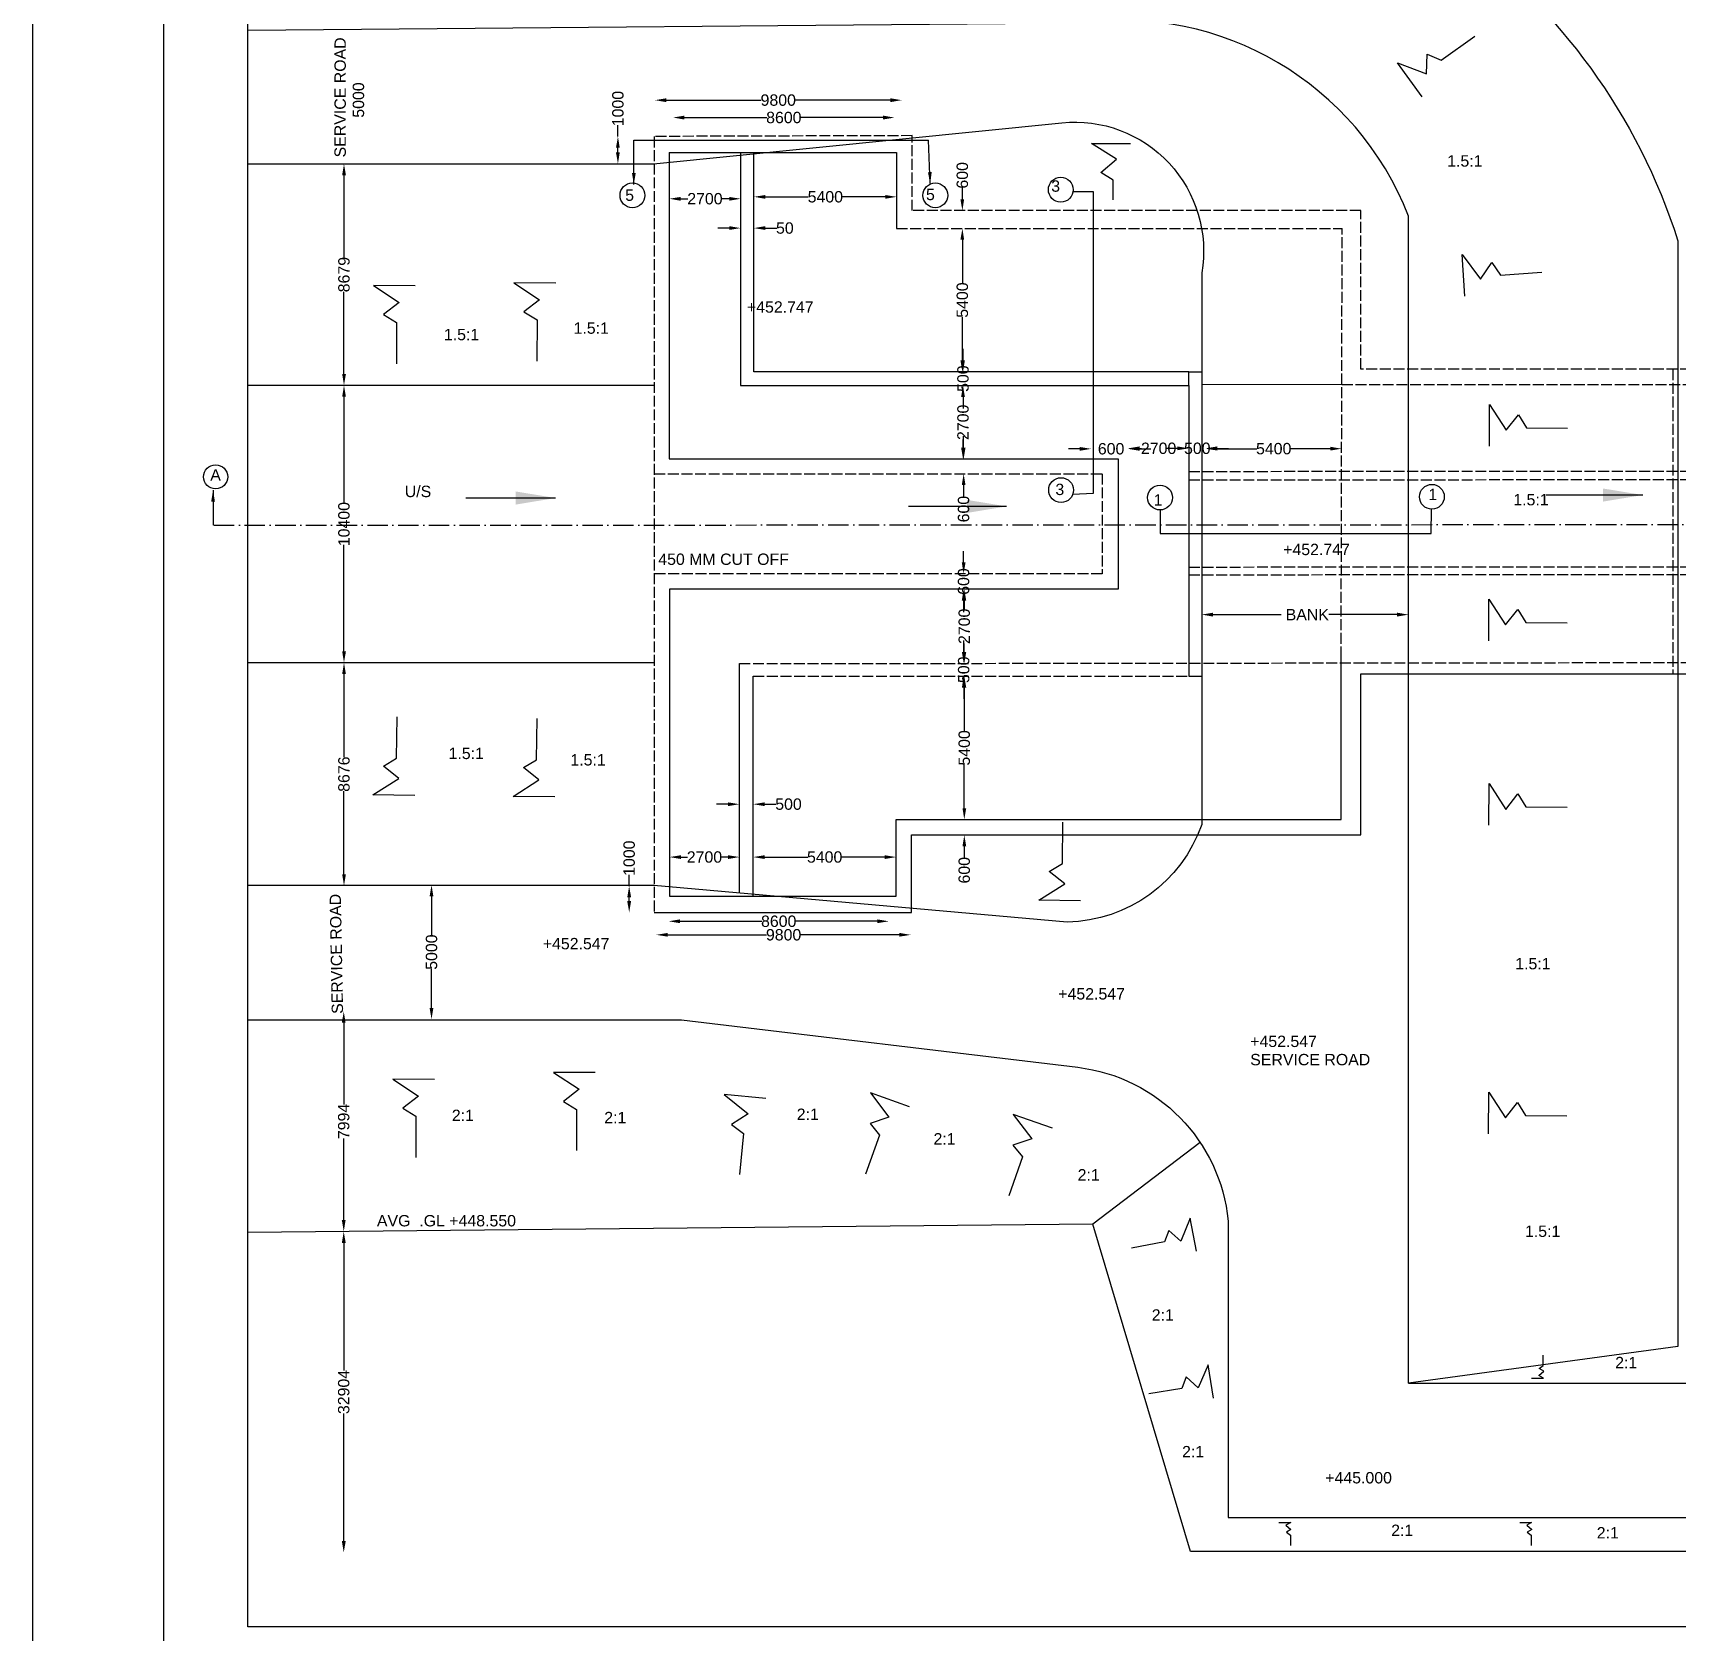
# Model space of a CAD drawing. Header units: millimetres. Extents: x 5124 to 2118060, y 2311 to 45645147.
# Drawn here: x 2058380 to 2072840, y 45621739 to 45635803 of the extents above; entities that cross this region are included whole.
import ezdxf

# ---------------------------------------------------------------- set-up
doc = ezdxf.new("R2010")
doc.units = ezdxf.units.MM
doc.header["$MEASUREMENT"] = 0
doc.linetypes.add('ACAD_ISO02W100', pattern=[15, 12, -3])
doc.linetypes.add('ACAD_ISO10W100', pattern=[18, 12, -3, 0, -3])
for name, color, linetype in [('DIMENSIONS', 7, 'Continuous'), ('DRAWING', 2, 'Continuous'), ('TEXT', 7, 'Continuous')]:
    doc.layers.add(name, color=color, linetype=linetype)
doc.styles.get("Standard").update_dxf_attribs({"font": 'arial.ttf', "height": 100})
doc.dimstyles.get("Standard").update_dxf_attribs({"dimtxt": 100, "dimasz": 100, "dimexe": 0.18, "dimexo": 0.0625, "dimgap": 0.09, "dimtad": 0, "dimdec": 0, "dimzin": 0, "dimdsep": 46, "dimtxsty": 'Standard', "dimcen": 0.09, "dimse1": 1, "dimse2": 1, "dimadec": 0, "dimazin": 0, "dimtfac": 1, "dimtdec": 0, "dimtofl": 0, "dimtmove": 0, "dimatfit": 3, "dimfxl": 1, "dimtolj": 1, "dimtzin": 0, "dimarcsym": 0})

# ---------------------------------------------------------------- blocks, each defined once
blk = doc.blocks.new('*D109')
at = {"layer": 'Defpoints', "color": 0, "transparency": 16777216}
for p in [(2061163, 45634651), (2061116, 45632703), (2061163, 45632703)]:
    blk.add_point(p, dxfattribs=at)
at = {"layer": 'DIMENSIONS', "color": 0, "lineweight": -2, "transparency": 16777216}
for p, q in [((2061116, 45634551), (2061116, 45633826)), ((2061116, 45632803), (2061116, 45633527))]:
    blk.add_line(p, q, dxfattribs=at)
at = {"layer": 'DIMENSIONS', "color": 0, "transparency": 16777216}
for points in [[(2061100, 45634551), (2061133, 45634551), (2061116, 45634651)], [(2061100, 45632803), (2061133, 45632803), (2061116, 45632703)]]:
    blk.add_solid(points, dxfattribs=at)
at = {"layer": 'DIMENSIONS', "color": 0, "transparency": 16777216, "insert": (2061116, 45633677), "char_height": 100, "attachment_point": 5, "rotation": 90}
blk.add_mtext('\\A1;8679', dxfattribs=at)
blk = doc.blocks.new('*D110')
at = {"layer": 'Defpoints', "color": 0, "transparency": 16777216}
for p in [(2063851, 45635205), (2066020, 45635211), (2066020, 45635205)]:
    blk.add_point(p, dxfattribs=at)
at = {"layer": 'DIMENSIONS', "color": 0, "lineweight": -2, "transparency": 16777216}
for p, q in [((2063951, 45635211), (2064786, 45635211)), ((2065920, 45635211), (2065084, 45635211))]:
    blk.add_line(p, q, dxfattribs=at)
at = {"layer": 'DIMENSIONS', "color": 0, "transparency": 16777216}
for points in [[(2063951, 45635228), (2063951, 45635194), (2063851, 45635211)], [(2065920, 45635228), (2065920, 45635194), (2066020, 45635211)]]:
    blk.add_solid(points, dxfattribs=at)
at = {"layer": 'DIMENSIONS', "color": 0, "transparency": 16777216, "insert": (2064935, 45635211), "char_height": 100, "attachment_point": 5}
blk.add_mtext('\\A1;9800', dxfattribs=at)
blk = doc.blocks.new('*D111')
at = {"layer": 'Defpoints', "color": 0, "transparency": 16777216}
for p in [(2064010, 45635058), (2064010, 45635001), (2065957, 45635001)]:
    blk.add_point(p, dxfattribs=at)
at = {"layer": 'DIMENSIONS', "color": 0, "lineweight": -2, "transparency": 16777216}
for p, q in [((2064110, 45635058), (2064834, 45635058)), ((2065857, 45635058), (2065133, 45635058))]:
    blk.add_line(p, q, dxfattribs=at)
at = {"layer": 'DIMENSIONS', "color": 0, "transparency": 16777216}
for points in [[(2064110, 45635075), (2064110, 45635041), (2064010, 45635058)], [(2065857, 45635075), (2065857, 45635041), (2065957, 45635058)]]:
    blk.add_solid(points, dxfattribs=at)
at = {"layer": 'DIMENSIONS', "color": 0, "transparency": 16777216, "insert": (2064984, 45635058), "char_height": 100, "attachment_point": 5}
blk.add_mtext('\\A1;8600', dxfattribs=at)
blk = doc.blocks.new('*D112')
at = {"layer": 'Defpoints', "color": 0, "transparency": 16777216}
for p in [(2063976, 45634383), (2064604, 45634383), (2064604, 45634344)]:
    blk.add_point(p, dxfattribs=at)
at = {"layer": 'DIMENSIONS', "color": 0, "lineweight": -2, "transparency": 16777216}
for p, q in [((2064076, 45634344), (2064140, 45634344)), ((2064504, 45634344), (2064440, 45634344))]:
    blk.add_line(p, q, dxfattribs=at)
at = {"layer": 'DIMENSIONS', "color": 0, "transparency": 16777216}
for points in [[(2064076, 45634360), (2064076, 45634327), (2063976, 45634344)], [(2064504, 45634360), (2064504, 45634327), (2064604, 45634344)]]:
    blk.add_solid(points, dxfattribs=at)
at = {"layer": 'DIMENSIONS', "color": 0, "transparency": 16777216, "insert": (2064290, 45634344), "char_height": 100, "attachment_point": 5}
blk.add_mtext('\\A1;2700', dxfattribs=at)
blk = doc.blocks.new('*D113')
at = {"layer": 'Defpoints', "color": 0, "transparency": 16777216}
for p in [(2064721, 45634344), (2065976, 45634361), (2065976, 45634344)]:
    blk.add_point(p, dxfattribs=at)
at = {"layer": 'DIMENSIONS', "color": 0, "lineweight": -2, "transparency": 16777216}
for p, q in [((2064821, 45634361), (2065199, 45634361)), ((2065876, 45634361), (2065498, 45634361))]:
    blk.add_line(p, q, dxfattribs=at)
at = {"layer": 'DIMENSIONS', "color": 0, "transparency": 16777216}
for points in [[(2064821, 45634377), (2064821, 45634344), (2064721, 45634361)], [(2065876, 45634377), (2065876, 45634344), (2065976, 45634361)]]:
    blk.add_solid(points, dxfattribs=at)
at = {"layer": 'DIMENSIONS', "color": 0, "transparency": 16777216, "insert": (2065349, 45634361), "char_height": 100, "attachment_point": 5}
blk.add_mtext('\\A1;5400', dxfattribs=at)
blk = doc.blocks.new('*D114')
at = {"layer": 'Defpoints', "color": 0, "transparency": 16777216}
for p in [(2064604, 45634086), (2064721, 45634086), (2064721, 45634086)]:
    blk.add_point(p, dxfattribs=at)
at = {"layer": 'DIMENSIONS', "color": 0, "lineweight": -2, "transparency": 16777216}
for p, q in [((2064504, 45634086), (2064404, 45634086)), ((2064821, 45634086), (2064921, 45634086))]:
    blk.add_line(p, q, dxfattribs=at)
at = {"layer": 'DIMENSIONS', "color": 0, "transparency": 16777216}
for points in [[(2064504, 45634103), (2064504, 45634070), (2064604, 45634086)], [(2064821, 45634103), (2064821, 45634070), (2064721, 45634086)]]:
    blk.add_solid(points, dxfattribs=at)
at = {"layer": 'DIMENSIONS', "color": 0, "transparency": 16777216, "insert": (2064993, 45634086), "char_height": 100, "attachment_point": 5}
blk.add_mtext('\\A1;50', dxfattribs=at)
blk = doc.blocks.new('*D115')
at = {"layer": 'Defpoints', "color": 0, "transparency": 16777216}
for p in [(2066554, 45634240), (2066554, 45634240), (2066554, 45634083)]:
    blk.add_point(p, dxfattribs=at)
at = {"layer": 'DIMENSIONS', "color": 0, "lineweight": -2, "transparency": 16777216}
for p, q in [((2066554, 45634340), (2066554, 45634440)), ((2066554, 45633983), (2066554, 45633883))]:
    blk.add_line(p, q, dxfattribs=at)
at = {"layer": 'DIMENSIONS', "color": 0, "transparency": 16777216}
for points in [[(2066537, 45634340), (2066570, 45634340), (2066554, 45634240)], [(2066537, 45633983), (2066570, 45633983), (2066554, 45634083)]]:
    blk.add_solid(points, dxfattribs=at)
at = {"layer": 'DIMENSIONS', "color": 0, "transparency": 16777216, "insert": (2066554, 45634550), "char_height": 100, "attachment_point": 5, "rotation": 90}
blk.add_mtext('\\A1;600', dxfattribs=at)
blk = doc.blocks.new('*D116')
at = {"layer": 'Defpoints', "color": 0, "transparency": 16777216}
for p in [(2066554, 45634083), (2066554, 45632823), (2066554, 45632823)]:
    blk.add_point(p, dxfattribs=at)
at = {"layer": 'DIMENSIONS', "color": 0, "lineweight": -2, "transparency": 16777216}
for p, q in [((2066554, 45633983), (2066554, 45633602)), ((2066554, 45632923), (2066554, 45633304))]:
    blk.add_line(p, q, dxfattribs=at)
at = {"layer": 'DIMENSIONS', "color": 0, "transparency": 16777216}
for points in [[(2066537, 45633983), (2066570, 45633983), (2066554, 45634083)], [(2066537, 45632923), (2066570, 45632923), (2066554, 45632823)]]:
    blk.add_solid(points, dxfattribs=at)
at = {"layer": 'DIMENSIONS', "color": 0, "transparency": 16777216, "insert": (2066554, 45633453), "char_height": 100, "attachment_point": 5, "rotation": 90}
blk.add_mtext('\\A1;5400', dxfattribs=at)
blk = doc.blocks.new('*D117')
at = {"layer": 'Defpoints', "color": 0, "transparency": 16777216}
for p in [(2066554, 45632823), (2066560, 45632701), (2066560, 45632701)]:
    blk.add_point(p, dxfattribs=at)
at = {"layer": 'DIMENSIONS', "color": 0, "lineweight": -2, "transparency": 16777216}
for p, q in [((2066560, 45632923), (2066560, 45633023)), ((2066560, 45632601), (2066560, 45632501))]:
    blk.add_line(p, q, dxfattribs=at)
at = {"layer": 'DIMENSIONS', "color": 0, "transparency": 16777216}
for points in [[(2066543, 45632923), (2066576, 45632923), (2066560, 45632823)], [(2066543, 45632601), (2066576, 45632601), (2066560, 45632701)]]:
    blk.add_solid(points, dxfattribs=at)
at = {"layer": 'DIMENSIONS', "color": 0, "transparency": 16777216, "insert": (2066560, 45632762), "char_height": 100, "attachment_point": 5, "rotation": 90}
blk.add_mtext('\\A1;500', dxfattribs=at)
blk = doc.blocks.new('*D118')
at = {"layer": 'Defpoints', "color": 0, "transparency": 16777216}
for p in [(2066560, 45632701), (2066560, 45632056), (2066560, 45632056)]:
    blk.add_point(p, dxfattribs=at)
at = {"layer": 'DIMENSIONS', "color": 0, "lineweight": -2, "transparency": 16777216}
for p, q in [((2066560, 45632601), (2066560, 45632528)), ((2066560, 45632156), (2066560, 45632228))]:
    blk.add_line(p, q, dxfattribs=at)
at = {"layer": 'DIMENSIONS', "color": 0, "transparency": 16777216}
for points in [[(2066543, 45632601), (2066576, 45632601), (2066560, 45632701)], [(2066543, 45632156), (2066576, 45632156), (2066560, 45632056)]]:
    blk.add_solid(points, dxfattribs=at)
at = {"layer": 'DIMENSIONS', "color": 0, "transparency": 16777216, "insert": (2066560, 45632378), "char_height": 100, "attachment_point": 5, "rotation": 90}
blk.add_mtext('\\A1;2700', dxfattribs=at)
blk = doc.blocks.new('*D119')
at = {"layer": 'Defpoints', "color": 0, "transparency": 16777216}
for p in [(2066560, 45632056), (2066560, 45631926), (2066565, 45631926)]:
    blk.add_point(p, dxfattribs=at)
at = {"layer": 'DIMENSIONS', "color": 0, "lineweight": -2, "transparency": 16777216}
for p, q in [((2066565, 45632156), (2066565, 45632256)), ((2066565, 45631826), (2066565, 45631726))]:
    blk.add_line(p, q, dxfattribs=at)
at = {"layer": 'DIMENSIONS', "color": 0, "transparency": 16777216}
for points in [[(2066549, 45632156), (2066582, 45632156), (2066565, 45632056)], [(2066549, 45631826), (2066582, 45631826), (2066565, 45631926)]]:
    blk.add_solid(points, dxfattribs=at)
at = {"layer": 'DIMENSIONS', "color": 0, "transparency": 16777216, "insert": (2066565, 45631615), "char_height": 100, "attachment_point": 5, "rotation": 90}
blk.add_mtext('\\A1;600', dxfattribs=at)
blk = doc.blocks.new('*D120')
at = {"layer": 'Defpoints', "color": 0, "transparency": 16777216}
for p in [(2066565, 45631046), (2066565, 45630910), (2066565, 45630910)]:
    blk.add_point(p, dxfattribs=at)
at = {"layer": 'DIMENSIONS', "color": 0, "lineweight": -2, "transparency": 16777216}
for p, q in [((2066565, 45631146), (2066565, 45631246)), ((2066565, 45630810), (2066565, 45630710))]:
    blk.add_line(p, q, dxfattribs=at)
at = {"layer": 'DIMENSIONS', "color": 0, "transparency": 16777216}
for points in [[(2066549, 45631146), (2066582, 45631146), (2066565, 45631046)], [(2066549, 45630810), (2066582, 45630810), (2066565, 45630910)]]:
    blk.add_solid(points, dxfattribs=at)
at = {"layer": 'DIMENSIONS', "color": 0, "transparency": 16777216, "insert": (2066565, 45630978), "char_height": 100, "attachment_point": 5, "rotation": 90}
blk.add_mtext('\\A1;600', dxfattribs=at)
blk = doc.blocks.new('*D121')
at = {"layer": 'Defpoints', "color": 0, "transparency": 16777216}
for p in [(2066565, 45630910), (2066566, 45630258), (2066571, 45630258)]:
    blk.add_point(p, dxfattribs=at)
at = {"layer": 'DIMENSIONS', "color": 0, "lineweight": -2, "transparency": 16777216}
for p, q in [((2066571, 45630810), (2066571, 45630734)), ((2066571, 45630358), (2066571, 45630434))]:
    blk.add_line(p, q, dxfattribs=at)
at = {"layer": 'DIMENSIONS', "color": 0, "transparency": 16777216}
for points in [[(2066554, 45630810), (2066588, 45630810), (2066571, 45630910)], [(2066554, 45630358), (2066588, 45630358), (2066571, 45630258)]]:
    blk.add_solid(points, dxfattribs=at)
at = {"layer": 'DIMENSIONS', "color": 0, "transparency": 16777216, "insert": (2066571, 45630584), "char_height": 100, "attachment_point": 5, "rotation": 90}
blk.add_mtext('\\A1;2700', dxfattribs=at)
blk = doc.blocks.new('*D122')
at = {"layer": 'Defpoints', "color": 0, "transparency": 16777216}
for p in [(2066571, 45630258), (2066566, 45630146), (2066571, 45630146)]:
    blk.add_point(p, dxfattribs=at)
at = {"layer": 'DIMENSIONS', "color": 0, "lineweight": -2, "transparency": 16777216}
for p, q in [((2066566, 45630358), (2066566, 45630458)), ((2066566, 45630046), (2066566, 45629946))]:
    blk.add_line(p, q, dxfattribs=at)
at = {"layer": 'DIMENSIONS', "color": 0, "transparency": 16777216}
for points in [[(2066550, 45630358), (2066583, 45630358), (2066566, 45630258)], [(2066550, 45630046), (2066583, 45630046), (2066566, 45630146)]]:
    blk.add_solid(points, dxfattribs=at)
at = {"layer": 'DIMENSIONS', "color": 0, "transparency": 16777216, "insert": (2066566, 45630202), "char_height": 100, "attachment_point": 5, "rotation": 90}
blk.add_mtext('\\A1;500', dxfattribs=at)
blk = doc.blocks.new('*D123')
at = {"layer": 'Defpoints', "color": 0, "transparency": 16777216}
for p in [(2066571, 45630146), (2066571, 45628885), (2066571, 45628885)]:
    blk.add_point(p, dxfattribs=at)
at = {"layer": 'DIMENSIONS', "color": 0, "lineweight": -2, "transparency": 16777216}
for p, q in [((2066571, 45630046), (2066571, 45629665)), ((2066571, 45628985), (2066571, 45629366))]:
    blk.add_line(p, q, dxfattribs=at)
at = {"layer": 'DIMENSIONS', "color": 0, "transparency": 16777216}
for points in [[(2066555, 45630046), (2066588, 45630046), (2066571, 45630146)], [(2066555, 45628985), (2066588, 45628985), (2066571, 45628885)]]:
    blk.add_solid(points, dxfattribs=at)
at = {"layer": 'DIMENSIONS', "color": 0, "transparency": 16777216, "insert": (2066571, 45629515), "char_height": 100, "attachment_point": 5, "rotation": 90}
blk.add_mtext('\\A1;5400', dxfattribs=at)
blk = doc.blocks.new('*D124')
at = {"layer": 'Defpoints', "color": 0, "transparency": 16777216}
for p in [(2066571, 45628885), (2066571, 45628749), (2066571, 45628749)]:
    blk.add_point(p, dxfattribs=at)
at = {"layer": 'DIMENSIONS', "color": 0, "lineweight": -2, "transparency": 16777216}
for p, q in [((2066571, 45628985), (2066571, 45629085)), ((2066571, 45628649), (2066571, 45628549))]:
    blk.add_line(p, q, dxfattribs=at)
at = {"layer": 'DIMENSIONS', "color": 0, "transparency": 16777216}
for points in [[(2066555, 45628985), (2066588, 45628985), (2066571, 45628885)], [(2066555, 45628649), (2066588, 45628649), (2066571, 45628749)]]:
    blk.add_solid(points, dxfattribs=at)
at = {"layer": 'DIMENSIONS', "color": 0, "transparency": 16777216, "insert": (2066571, 45628439), "char_height": 100, "attachment_point": 5, "rotation": 90}
blk.add_mtext('\\A1;600', dxfattribs=at)
blk = doc.blocks.new('*D125')
at = {"layer": 'Defpoints', "color": 0, "transparency": 16777216}
for p in [(2064593, 45629020), (2064715, 45629020), (2064715, 45629020)]:
    blk.add_point(p, dxfattribs=at)
at = {"layer": 'DIMENSIONS', "color": 0, "lineweight": -2, "transparency": 16777216}
for p, q in [((2064493, 45629020), (2064393, 45629020)), ((2064815, 45629020), (2064915, 45629020))]:
    blk.add_line(p, q, dxfattribs=at)
at = {"layer": 'DIMENSIONS', "color": 0, "transparency": 16777216}
for points in [[(2064493, 45629036), (2064493, 45629003), (2064593, 45629020)], [(2064815, 45629036), (2064815, 45629003), (2064715, 45629020)]]:
    blk.add_solid(points, dxfattribs=at)
at = {"layer": 'DIMENSIONS', "color": 0, "transparency": 16777216, "insert": (2065025, 45629020), "char_height": 100, "attachment_point": 5}
blk.add_mtext('\\A1;500', dxfattribs=at)
blk = doc.blocks.new('*D126')
at = {"layer": 'Defpoints', "color": 0, "transparency": 16777216}
for p in [(2063979, 45628555), (2064593, 45628555), (2064593, 45628555)]:
    blk.add_point(p, dxfattribs=at)
at = {"layer": 'DIMENSIONS', "color": 0, "lineweight": -2, "transparency": 16777216}
for p, q in [((2064079, 45628555), (2064136, 45628555)), ((2064493, 45628555), (2064436, 45628555))]:
    blk.add_line(p, q, dxfattribs=at)
at = {"layer": 'DIMENSIONS', "color": 0, "transparency": 16777216}
for points in [[(2064079, 45628571), (2064079, 45628538), (2063979, 45628555)], [(2064493, 45628571), (2064493, 45628538), (2064593, 45628555)]]:
    blk.add_solid(points, dxfattribs=at)
at = {"layer": 'DIMENSIONS', "color": 0, "transparency": 16777216, "insert": (2064286, 45628555), "char_height": 100, "attachment_point": 5}
blk.add_mtext('\\A1;2700', dxfattribs=at)
blk = doc.blocks.new('*D127')
at = {"layer": 'Defpoints', "color": 0, "transparency": 16777216}
for p in [(2064715, 45628555), (2065971, 45628555), (2065971, 45628555)]:
    blk.add_point(p, dxfattribs=at)
at = {"layer": 'DIMENSIONS', "color": 0, "lineweight": -2, "transparency": 16777216}
for p, q in [((2064815, 45628555), (2065194, 45628555)), ((2065871, 45628555), (2065492, 45628555))]:
    blk.add_line(p, q, dxfattribs=at)
at = {"layer": 'DIMENSIONS', "color": 0, "transparency": 16777216}
for points in [[(2064815, 45628571), (2064815, 45628538), (2064715, 45628555)], [(2065871, 45628571), (2065871, 45628538), (2065971, 45628555)]]:
    blk.add_solid(points, dxfattribs=at)
at = {"layer": 'DIMENSIONS', "color": 0, "transparency": 16777216, "insert": (2065343, 45628555), "char_height": 100, "attachment_point": 5}
blk.add_mtext('\\A1;5400', dxfattribs=at)
blk = doc.blocks.new('*D128')
at = {"layer": 'Defpoints', "color": 0, "transparency": 16777216}
for p in [(2063971, 45628007), (2065907, 45628007), (2065907, 45627990)]:
    blk.add_point(p, dxfattribs=at)
at = {"layer": 'DIMENSIONS', "color": 0, "lineweight": -2, "transparency": 16777216}
for p, q in [((2064071, 45627990), (2064790, 45627990)), ((2065807, 45627990), (2065089, 45627990))]:
    blk.add_line(p, q, dxfattribs=at)
at = {"layer": 'DIMENSIONS', "color": 0, "transparency": 16777216}
for points in [[(2064071, 45628007), (2064071, 45627974), (2063971, 45627990)], [(2065807, 45628007), (2065807, 45627974), (2065907, 45627990)]]:
    blk.add_solid(points, dxfattribs=at)
at = {"layer": 'DIMENSIONS', "color": 0, "transparency": 16777216, "insert": (2064939, 45627990), "char_height": 100, "attachment_point": 5}
blk.add_mtext('\\A1;8600', dxfattribs=at)
blk = doc.blocks.new('*D129')
at = {"layer": 'Defpoints', "color": 0, "transparency": 16777216}
for p in [(2063863, 45627871), (2063863, 45627849), (2066100, 45627849)]:
    blk.add_point(p, dxfattribs=at)
at = {"layer": 'DIMENSIONS', "color": 0, "lineweight": -2, "transparency": 16777216}
for p, q in [((2063963, 45627871), (2064833, 45627871)), ((2066000, 45627871), (2065131, 45627871))]:
    blk.add_line(p, q, dxfattribs=at)
at = {"layer": 'DIMENSIONS', "color": 0, "transparency": 16777216}
for points in [[(2063963, 45627888), (2063963, 45627855), (2063863, 45627871)], [(2066000, 45627888), (2066000, 45627855), (2066100, 45627871)]]:
    blk.add_solid(points, dxfattribs=at)
at = {"layer": 'DIMENSIONS', "color": 0, "transparency": 16777216, "insert": (2064982, 45627871), "char_height": 100, "attachment_point": 5}
blk.add_mtext('\\A1;9800', dxfattribs=at)
blk = doc.blocks.new('*D130')
at = {"layer": 'Defpoints', "color": 0, "transparency": 16777216}
for p in [(2063624, 45628300), (2063884, 45628300), (2063863, 45628068)]:
    blk.add_point(p, dxfattribs=at)
at = {"layer": 'DIMENSIONS', "color": 0, "lineweight": -2, "transparency": 16777216}
for p, q in [((2063624, 45628300), (2063624, 45628400)), ((2063624, 45628168), (2063624, 45628200))]:
    blk.add_line(p, q, dxfattribs=at)
at = {"layer": 'DIMENSIONS', "color": 0, "transparency": 16777216}
for points in [[(2063607, 45628200), (2063641, 45628200), (2063624, 45628300)], [(2063607, 45628168), (2063641, 45628168), (2063624, 45628068)]]:
    blk.add_solid(points, dxfattribs=at)
at = {"layer": 'DIMENSIONS', "color": 0, "transparency": 16777216, "insert": (2063624, 45628545), "char_height": 100, "attachment_point": 5, "rotation": 90}
blk.add_mtext('\\A1;1000', dxfattribs=at)
blk = doc.blocks.new('*D131')
at = {"layer": 'Defpoints', "color": 0, "transparency": 16777216}
for p in [(2067687, 45632183), (2068012, 45632183), (2068012, 45632145)]:
    blk.add_point(p, dxfattribs=at)
at = {"layer": 'DIMENSIONS', "color": 0, "lineweight": -2, "transparency": 16777216}
for p, q in [((2067587, 45632145), (2067487, 45632145)), ((2068112, 45632145), (2068212, 45632145))]:
    blk.add_line(p, q, dxfattribs=at)
at = {"layer": 'DIMENSIONS', "color": 0, "transparency": 16777216}
for points in [[(2067587, 45632161), (2067587, 45632128), (2067687, 45632145)], [(2068112, 45632161), (2068112, 45632128), (2068012, 45632145)]]:
    blk.add_solid(points, dxfattribs=at)
at = {"layer": 'DIMENSIONS', "color": 0, "transparency": 16777216, "insert": (2067862, 45632145), "char_height": 100, "attachment_point": 5}
blk.add_mtext('\\A1;600', dxfattribs=at)
blk = doc.blocks.new('*D132')
at = {"layer": 'Defpoints', "color": 0, "transparency": 16777216}
for p in [(2068012, 45632145), (2068545, 45632149), (2068545, 45632145)]:
    blk.add_point(p, dxfattribs=at)
at = {"layer": 'DIMENSIONS', "color": 0, "lineweight": -2, "transparency": 16777216}
for p, q in [((2068112, 45632149), (2068130, 45632149)), ((2068445, 45632149), (2068430, 45632149))]:
    blk.add_line(p, q, dxfattribs=at)
at = {"layer": 'DIMENSIONS', "color": 0, "transparency": 16777216}
for points in [[(2068112, 45632166), (2068112, 45632133), (2068012, 45632149)], [(2068445, 45632166), (2068445, 45632133), (2068545, 45632149)]]:
    blk.add_solid(points, dxfattribs=at)
at = {"layer": 'DIMENSIONS', "color": 0, "transparency": 16777216, "insert": (2068280, 45632149), "char_height": 100, "attachment_point": 5}
blk.add_mtext('\\A1;2700', dxfattribs=at)
blk = doc.blocks.new('*D133')
at = {"layer": 'Defpoints', "color": 0, "transparency": 16777216}
for p in [(2068545, 45632145), (2068695, 45632149), (2068695, 45632149)]:
    blk.add_point(p, dxfattribs=at)
at = {"layer": 'DIMENSIONS', "color": 0, "lineweight": -2, "transparency": 16777216}
for p, q in [((2068445, 45632149), (2068345, 45632149)), ((2068795, 45632149), (2068895, 45632149))]:
    blk.add_line(p, q, dxfattribs=at)
at = {"layer": 'DIMENSIONS', "color": 0, "transparency": 16777216}
for points in [[(2068445, 45632166), (2068445, 45632133), (2068545, 45632149)], [(2068795, 45632166), (2068795, 45632133), (2068695, 45632149)]]:
    blk.add_solid(points, dxfattribs=at)
at = {"layer": 'DIMENSIONS', "color": 0, "transparency": 16777216, "insert": (2068620, 45632149), "char_height": 100, "attachment_point": 5}
blk.add_mtext('\\A1;500', dxfattribs=at)
blk = doc.blocks.new('*D134')
at = {"layer": 'Defpoints', "color": 0, "transparency": 16777216}
for p in [(2068695, 45632149), (2069889, 45632146), (2069889, 45632146)]:
    blk.add_point(p, dxfattribs=at)
at = {"layer": 'DIMENSIONS', "color": 0, "lineweight": -2, "transparency": 16777216}
for p, q in [((2068795, 45632146), (2069143, 45632146)), ((2069789, 45632146), (2069442, 45632146))]:
    blk.add_line(p, q, dxfattribs=at)
at = {"layer": 'DIMENSIONS', "color": 0, "transparency": 16777216}
for points in [[(2068795, 45632163), (2068795, 45632130), (2068695, 45632146)], [(2069789, 45632163), (2069789, 45632130), (2069889, 45632146)]]:
    blk.add_solid(points, dxfattribs=at)
at = {"layer": 'DIMENSIONS', "color": 0, "transparency": 16777216, "insert": (2069292, 45632146), "char_height": 100, "attachment_point": 5}
blk.add_mtext('\\A1;5400', dxfattribs=at)
blk = doc.blocks.new('*D135')
at = {"layer": 'Defpoints', "color": 0, "transparency": 16777216}
for p in [(2068659, 45630687), (2070477, 45630687), (2070477, 45630687)]:
    blk.add_point(p, dxfattribs=at)
at = {"layer": 'DIMENSIONS', "color": 0, "lineweight": -2, "transparency": 16777216}
for p, q in [((2068759, 45630687), (2069358, 45630687)), ((2070377, 45630687), (2069778, 45630687))]:
    blk.add_line(p, q, dxfattribs=at)
at = {"layer": 'DIMENSIONS', "color": 0, "transparency": 16777216}
for points in [[(2068759, 45630704), (2068759, 45630670), (2068659, 45630687)], [(2070377, 45630704), (2070377, 45630670), (2070477, 45630687)]]:
    blk.add_solid(points, dxfattribs=at)
at = {"layer": 'DIMENSIONS', "color": 0, "transparency": 16777216, "insert": (2069568, 45630687), "char_height": 100, "attachment_point": 5}
blk.add_mtext('\\A1; BANK', dxfattribs=at)
blk = doc.blocks.new('*D136')
at = {"layer": 'Defpoints', "color": 0, "transparency": 16777216}
for p in [(2061116, 45632703), (2061116, 45630264), (2061116, 45630264)]:
    blk.add_point(p, dxfattribs=at)
at = {"layer": 'DIMENSIONS', "color": 0, "lineweight": -2, "transparency": 16777216}
for p, q in [((2061116, 45632603), (2061116, 45631666)), ((2061116, 45630364), (2061116, 45631300))]:
    blk.add_line(p, q, dxfattribs=at)
at = {"layer": 'DIMENSIONS', "color": 0, "transparency": 16777216}
for points in [[(2061100, 45632603), (2061133, 45632603), (2061116, 45632703)], [(2061100, 45630364), (2061133, 45630364), (2061116, 45630264)]]:
    blk.add_solid(points, dxfattribs=at)
at = {"layer": 'DIMENSIONS', "color": 0, "transparency": 16777216, "insert": (2061116, 45631483), "char_height": 100, "attachment_point": 5, "rotation": 90}
blk.add_mtext('\\A1;10400', dxfattribs=at)
blk = doc.blocks.new('*D137')
at = {"layer": 'Defpoints', "color": 0, "transparency": 16777216}
for p in [(2061116, 45630264), (2061116, 45628304), (2061116, 45628304)]:
    blk.add_point(p, dxfattribs=at)
at = {"layer": 'DIMENSIONS', "color": 0, "lineweight": -2, "transparency": 16777216}
for p, q in [((2061116, 45630164), (2061116, 45629433)), ((2061116, 45628404), (2061116, 45629135))]:
    blk.add_line(p, q, dxfattribs=at)
at = {"layer": 'DIMENSIONS', "color": 0, "transparency": 16777216}
for points in [[(2061100, 45630164), (2061133, 45630164), (2061116, 45630264)], [(2061100, 45628404), (2061133, 45628404), (2061116, 45628304)]]:
    blk.add_solid(points, dxfattribs=at)
at = {"layer": 'DIMENSIONS', "color": 0, "transparency": 16777216, "insert": (2061116, 45629284), "char_height": 100, "attachment_point": 5, "rotation": 90}
blk.add_mtext('\\A1;8676', dxfattribs=at)
blk = doc.blocks.new('*D138')
at = {"layer": 'Defpoints', "color": 0, "transparency": 16777216}
for p in [(2061886, 45628310), (2062077, 45628310), (2062077, 45627128)]:
    blk.add_point(p, dxfattribs=at)
at = {"layer": 'DIMENSIONS', "color": 0, "lineweight": -2, "transparency": 16777216}
for p, q in [((2061886, 45628210), (2061886, 45627868)), ((2061886, 45627228), (2061886, 45627570))]:
    blk.add_line(p, q, dxfattribs=at)
at = {"layer": 'DIMENSIONS', "color": 0, "transparency": 16777216}
for points in [[(2061869, 45628210), (2061902, 45628210), (2061886, 45628310)], [(2061869, 45627228), (2061902, 45627228), (2061886, 45627128)]]:
    blk.add_solid(points, dxfattribs=at)
at = {"layer": 'DIMENSIONS', "color": 0, "transparency": 16777216, "insert": (2061886, 45627719), "char_height": 100, "attachment_point": 5, "rotation": 90}
blk.add_mtext('\\A1;5000', dxfattribs=at)
blk = doc.blocks.new('*D139')
at = {"layer": 'Defpoints', "color": 0, "transparency": 16777216}
for p in [(2061129, 45627198), (2061114, 45625262), (2061149, 45625262)]:
    blk.add_point(p, dxfattribs=at)
at = {"layer": 'DIMENSIONS', "color": 0, "lineweight": -2, "transparency": 16777216}
for p, q in [((2061114, 45627098), (2061114, 45626379)), ((2061114, 45625362), (2061114, 45626081))]:
    blk.add_line(p, q, dxfattribs=at)
at = {"layer": 'DIMENSIONS', "color": 0, "transparency": 16777216}
for points in [[(2061097, 45627098), (2061130, 45627098), (2061114, 45627198)], [(2061097, 45625362), (2061130, 45625362), (2061114, 45625262)]]:
    blk.add_solid(points, dxfattribs=at)
at = {"layer": 'DIMENSIONS', "color": 0, "transparency": 16777216, "insert": (2061114, 45626230), "char_height": 100, "attachment_point": 5, "rotation": 90}
blk.add_mtext('\\A1;7994', dxfattribs=at)
blk = doc.blocks.new('*D140')
at = {"layer": 'Defpoints', "color": 0, "transparency": 16777216}
for p in [(2061149, 45625262), (2061114, 45622440), (2061149, 45622440)]:
    blk.add_point(p, dxfattribs=at)
at = {"layer": 'DIMENSIONS', "color": 0, "lineweight": -2, "transparency": 16777216}
for p, q in [((2061114, 45625162), (2061114, 45624039)), ((2061114, 45622540), (2061114, 45623663))]:
    blk.add_line(p, q, dxfattribs=at)
at = {"layer": 'DIMENSIONS', "color": 0, "transparency": 16777216}
for points in [[(2061097, 45625162), (2061131, 45625162), (2061114, 45625262)], [(2061097, 45622540), (2061131, 45622540), (2061114, 45622440)]]:
    blk.add_solid(points, dxfattribs=at)
at = {"layer": 'DIMENSIONS', "color": 0, "transparency": 16777216, "insert": (2061114, 45623851), "char_height": 100, "attachment_point": 5, "rotation": 90}
blk.add_mtext('\\A1;32904', dxfattribs=at)
blk = doc.blocks.new('*D218')
at = {"layer": 'Defpoints', "color": 0, "transparency": 16777216}
for p in [(2063525, 45634892), (2063843, 45634892), (2063839, 45634651)]:
    blk.add_point(p, dxfattribs=at)
at = {"layer": 'DIMENSIONS', "color": 0, "lineweight": -2, "transparency": 16777216}
for p, q in [((2063525, 45634892), (2063525, 45634992)), ((2063525, 45634751), (2063525, 45634792))]:
    blk.add_line(p, q, dxfattribs=at)
at = {"layer": 'DIMENSIONS', "color": 0, "transparency": 16777216}
for points in [[(2063508, 45634792), (2063541, 45634792), (2063525, 45634892)], [(2063508, 45634751), (2063541, 45634751), (2063525, 45634651)]]:
    blk.add_solid(points, dxfattribs=at)
at = {"layer": 'DIMENSIONS', "color": 0, "transparency": 16777216, "insert": (2063525, 45635137), "char_height": 100, "attachment_point": 5, "rotation": 90}
blk.add_mtext('\\A1;1000', dxfattribs=at)

msp = doc.modelspace()

# ---------------------------------------------------------------- linework, layer by layer
msp.add_circle((2059987.3, 45631898.6), 106)
at = {"layer": 'DIMENSIONS'}
msp.add_lwpolyline([(2118059.9, 45603522.8), (2058380.1, 45603522.8), (2058380.1, 45645146.9), (2118059.9, 45645146.9)], close=True, dxfattribs=at)
at = {"layer": 'DIMENSIONS', "color": 0}
for points in [[(2067527.3, 45634407.8), (2067704.7, 45634407.8), (2067704.7, 45631751.2), (2067524.8, 45631744.4)], [(2068292.6, 45631607.4), (2068292.6, 45631399.5), (2070675.6, 45631399.5), (2070680.3, 45631613.9)]]:
    msp.add_lwpolyline(points, dxfattribs=at)
for centre in [(2063652.4, 45634373.9), (2066316.3, 45634373.9), (2067419.4, 45634423.6), (2067422.3, 45631781.9), (2068292.6, 45631716.5), (2070682.7, 45631723)]:
    msp.add_circle(centre, 109.1, dxfattribs=at)
at = {"layer": 'DRAWING', "color": 0}
msp.add_lwpolyline([(2059530.4, 45643990.6), (2116910.2, 45643990.6), (2116910.2, 45604666.8), (2059530.4, 45604666.8)], close=True, dxfattribs=at)
for points in [[(2109379.1, 45631295.5), (2109379.1, 45621786.9), (2060269.2, 45621786.9), (2060269.2, 45638175.8), (2109379.1, 45638175.8), (2109379.1, 45631752.1)], [(2070596.4, 45635241.3), (2070382.1, 45635539.8), (2070634.5, 45635441.9), (2070640.7, 45635615.8), (2070764.7, 45635563.3), (2071059.6, 45635775)], [(2067881.1, 45634334.5), (2067881.1, 45634508.3), (2067772.6, 45634576.4), (2067909.7, 45634691.9), (2067688.2, 45634831.4), (2068031.6, 45634831.4)], [(2063976.4, 45634752), (2063976.4, 45632055.8), (2067923.8, 45632055.8), (2067923.8, 45630909.5), (2063979, 45630909.5), (2063979, 45628210.9), (2065971.1, 45628210.9), (2065971.1, 45628885.2), (2069885, 45628885.2), (2069885, 45630310.1)], [(2063976.4, 45634752), (2065976.1, 45634752), (2065976.1, 45634083.1)], [(2064604.4, 45634752), (2064604.4, 45632701), (2068545.4, 45632701), (2068545.4, 45632823.1), (2068658.8, 45632823.1)], [(2068545.4, 45632823.1), (2064721.1, 45632823.1), (2064721.1, 45634752)], [(2070974.1, 45633486.9), (2070948.8, 45633853.5), (2071112, 45633637.5), (2071208.8, 45633782.2), (2071286.6, 45633672.4), (2071648.7, 45633697.4)], [(2061743.4, 45633579.8), (2061375.9, 45633580.9), (2061602.2, 45633432.3), (2061464.2, 45633326.2), (2061578.9, 45633255.8), (2061577.9, 45632892.8)], [(2062977.8, 45633602.5), (2062610.3, 45633603.5), (2062836.6, 45633455), (2062698.7, 45633348.9), (2062813.4, 45633278.5), (2062812.3, 45632915.5)], [(2063843.5, 45632702.5), (2060269.2, 45632702.5)], [(2068545.4, 45632701), (2068545.4, 45630145.7), (2068658.8, 45630145.7)], [(2068658.8, 45632713.1), (2069890.9, 45632710.1)], [(2071188.5, 45632168.3), (2071190.7, 45632535.8), (2071337.2, 45632308.2), (2071444.6, 45632445.2), (2071513.9, 45632329.9), (2071876.9, 45632327.6)], [(2071183, 45630456.2), (2071185.3, 45630823.7), (2071331.8, 45630596.1), (2071439.1, 45630733.1), (2071508.5, 45630617.8), (2071871.5, 45630615.6)], [(2063843.5, 45630263.7), (2060269.2, 45630263.7)], [(2064593.3, 45628237.5), (2064593.3, 45630256.1)], [(2063843.5, 45628067.8), (2066106.9, 45628067.8), (2066106.9, 45628749.3), (2070058.4, 45628749.3), (2070058.4, 45630165.1), (2101408.1, 45630165.1), (2101408.1, 45628765.2), (2104318.7, 45628765.2), (2104318.7, 45628111.6), (2106593.1, 45628111.6)], [(2064714.8, 45628210.9), (2064714.8, 45630145.7)], [(2061738, 45629097.7), (2061370.6, 45629102.2), (2061599.1, 45629247.3), (2061462.7, 45629355.5), (2061578.5, 45629424.1), (2061582.9, 45629787.1)], [(2062969.8, 45629084.1), (2062602.3, 45629088.6), (2062830.8, 45629233.7), (2062694.5, 45629341.9), (2062810.2, 45629410.6), (2062814.7, 45629773.5)], [(2071184.2, 45628834.2), (2071186.5, 45629201.7), (2071333, 45628974.1), (2071440.3, 45629111.1), (2071509.7, 45628995.8), (2071872.7, 45628993.6)], [(2067594.1, 45628171.2), (2067226.6, 45628175.7), (2067455.1, 45628320.8), (2067318.8, 45628429), (2067434.5, 45628497.6), (2067439, 45628860.6)], [(2061913.2, 45626600.1), (2061545.7, 45626601.2), (2061772, 45626452.6), (2061634, 45626346.5), (2061748.7, 45626276.1), (2061747.7, 45625913.1)], [(2063325.3, 45626660.5), (2062957.8, 45626661.5), (2063184.1, 45626513), (2063046.1, 45626406.8), (2063160.8, 45626336.5), (2063159.8, 45625973.5)], [(2064824.3, 45626431), (2064458.5, 45626466.3), (2064669.9, 45626297.3), (2064522.7, 45626204.5), (2064630.3, 45626123.7), (2064595.4, 45625762.4)], [(2066090.4, 45626357.3), (2065745, 45626482.7), (2065907.6, 45626266.3), (2065741.8, 45626213.2), (2065825.9, 45626108.1), (2065702, 45625766.9)], [(2071180.3, 45626120.5), (2071182.6, 45626488), (2071329.1, 45626260.4), (2071436.4, 45626397.4), (2071505.8, 45626282.1), (2071868.8, 45626279.9)], [(2067346.3, 45626169.6), (2066999.6, 45626291.5), (2067164.4, 45626076.8), (2066999.2, 45626022), (2067084.3, 45625917.8), (2066963.9, 45625575.4)], [(2068644.7, 45626046.3), (2067701, 45625328.2)], [(2109379.1, 45625280.8), (2107397.2, 45625293.9), (2107206.2, 45625242.9), (2103670.4, 45625363.5), (2102792, 45622448.3), (2068561.6, 45622448.3), (2067701, 45625328.2), (2060269.2, 45625252.6)], [(2068612.9, 45625089.1), (2068557.9, 45625380.9), (2068474.4, 45625178.7), (2068369.2, 45625272.1), (2068330.7, 45625170.4), (2068042.5, 45625116)], [(2071560.5, 45623971.2), (2071664.8, 45623971.2), (2071622.4, 45623997.1), (2071666.7, 45624033.1), (2071627, 45624056.2), (2071662.1, 45624082.9), (2071662.1, 45624174.3)], [(2068763.6, 45623795.5), (2068714.5, 45624088.4), (2068626.9, 45623887.9), (2068523.6, 45623983.4), (2068483.1, 45623882.5), (2068193.8, 45623834)], [(2069337, 45622704.3), (2069441.4, 45622704.3), (2069398.9, 45622678.5), (2069443.3, 45622642.5), (2069403.5, 45622619.4), (2069438.6, 45622592.6), (2069438.6, 45622501.3)], [(2071455.2, 45622704.3), (2071559.5, 45622704.3), (2071517.1, 45622678.5), (2071561.4, 45622642.5), (2071521.7, 45622619.4), (2071556.8, 45622592.6), (2071556.8, 45622501.3)]]:
    msp.add_lwpolyline(points, dxfattribs=at)
for points in [[(2060269.2, 45637697.5), (2067752.1, 45637697.5, -0.3265043), (2072846.7, 45633973.7), (2072846.7, 45624252.2), (2070477.2, 45623928), (2070477.2, 45634191.9, 0.3473361), (2067594.8, 45635888.4), (2060269.2, 45635822.9)], [(2070477.2, 45623928), (2100893.1, 45623928), (2100893.1, 45634544.5, -0.3245079), (2104327.5, 45636169.6), (2106483.7, 45635837.8), (2109379.1, 45635837.8)], [(2060269.2, 45634651), (2063838.9, 45634651), (2067428.7, 45635012.5, -0.4963497), (2068658.8, 45633691.3), (2068658.8, 45628841.2, -0.3128319), (2067475.8, 45627982.2), (2063839.4, 45628304.2), (2060269.2, 45628304.2)], [(2060269.2, 45627123), (2064085.3, 45627123), (2067569.5, 45626706, -0.3521787), (2068892, 45625354.3), (2068892, 45622746.4), (2102476.7, 45622746.4), (2102476.7, 45625436.7, -0.3544721), (2103361.3, 45626527.7), (2107296.2, 45627157.4), (2109379.1, 45627157.4)]]:
    msp.add_lwpolyline(points, format="xyb", dxfattribs=at)
at = {"layer": 'DRAWING', "color": 0, "linetype": 'ACAD_ISO02W100', "ltscale": 8}
for points in [[(2106593.1, 45628111.6), (2106593.1, 45634918), (2104305.8, 45634918), (2104305.8, 45634246.2), (2101401.5, 45634246.2), (2101401.5, 45632845.2), (2070057.7, 45632845.2), (2070057.7, 45634239.7), (2066112.6, 45634239.7), (2066112.6, 45634899), (2063843.5, 45634892.1)], [(2063843.5, 45634892.1), (2063843.5, 45628067.8)], [(2065976.1, 45634083.1), (2069894.2, 45634083.1)], [(2069885, 45630310.1), (2069894.2, 45634083.1)], [(2072800.7, 45632845.2), (2072800.7, 45630165.1)], [(2069890.9, 45632710.1), (2102787.3, 45632710.1)], [(2068545.4, 45631946.5), (2102910, 45631970.8)], [(2063843.5, 45631926), (2067782.8, 45631926), (2067782.8, 45631045.8), (2063843.5, 45631045.8)], [(2068545.4, 45631872), (2102910, 45631896.2)], [(2068545.4, 45631105.4), (2102910, 45631129.7)], [(2068545.4, 45631037.6), (2102910, 45631061.8)], [(2064593.3, 45630256.1), (2102787.3, 45630300.7)], [(2064714.8, 45630145.7), (2068658.8, 45630145.7)]]:
    msp.add_lwpolyline(points, dxfattribs=at)
at = {"layer": 'DRAWING', "color": 0, "linetype": 'ACAD_ISO10W100', "ltscale": 15}
msp.add_lwpolyline([(2059971.2, 45631472.9), (2109569.1, 45631496.9)], dxfattribs=at)

# ---------------------------------------------------------------- texts
at = {"layer": 'TEXT', "color": 0}
for s, rotation, p in [('SERVICE ROAD ', 90, (2061132.2, 45634707.6)), ('         5000', 90, (2061292.8, 45634707.6)), ('SERVICE ROAD ', 91.06174, (2061108.3, 45627176.8))]:
    msp.add_text(s, height=100, rotation=rotation, dxfattribs=at).set_placement(p)
for s, p in [('1.5:1', (2070817.6, 45634626.8)), ('5', (2063588.9, 45634325.7)), ('5', (2066234.3, 45634331.9)), ('3', (2067335.5, 45634405.6)), ('+452.747', (2064659.4, 45633342.4)), ('1.5:1', (2063134.9, 45633156.8)), ('1.5:1', (2061994.8, 45633100)), ('A', (2059940.2, 45631865.3)), ('U/S', (2061650.6, 45631720.4)), ('3', (2067372.4, 45631738.2)), ('1', (2070652.2, 45631694.3)), ('1', (2068236.6, 45631645.4)), ('1.5:1', (2071399.1, 45631648.1)), ('450 MM CUT OFF ', (2063880.1, 45631124.2)), ('+452.747', (2069375.2, 45631210.2)), ('1.5:1', (2062035.8, 45629416.8)), ('1.5:1', (2063106.9, 45629360.2)), ('+452.547', (2062864.1, 45627743.8)), ('1.5:1', (2071416, 45627567.9)), ('+452.547', (2067397.4, 45627302.2)), ('+452.547', (2069085.5, 45626884.6)), ('SERVICE ROAD ', (2069085.5, 45626723.9)), ('2:1', (2062064.4, 45626233.4)), ('2:1', (2063404.7, 45626214.4)), ('2:1', (2065097.4, 45626243.2)), ('2:1', (2066300.3, 45626027.3)), ('2:1', (2067568.1, 45625710.7)), ('AVG  .GL +448.550', (2061405.5, 45625307.1)), ('1.5:1', (2071501.7, 45625214.4)), ('2:1', (2068219.5, 45624478.1)), ('2:1', (2072294.9, 45624059.8)), ('2:1', (2068486, 45623276.3)), ('+445.000', (2069745.3, 45623047)), ('2:1', (2070324.8, 45622584.6)), ('2:1', (2072132.8, 45622563))]:
    msp.add_text(s, height=100, dxfattribs=at).set_placement(p)

# ---------------------------------------------------------------- dimensions: what is measured, and where the dimension line sits
at = {"layer": 'DIMENSIONS', "color": 0}
for base, p1, p2, text, picture, middle in [((2063524.8, 45634892.1), (2063838.9, 45634651), (2063843.5, 45634892.1), '1000', '*D218', (2063524.8, 45635136.7)), ((2061116.5, 45632702.5), (2061162.8, 45634651), (2061162.8, 45632702.5), '8679', '*D109', (2061116.5, 45633676.8)), ((2066553.8, 45634239.7), (2066553.8, 45634083.1), (2066553.8, 45634239.7), '600', '*D115', (2066553.8, 45634550.4)), ((2066553.8, 45632823.1), (2066553.8, 45634083.1), (2066553.8, 45632823.1), '5400', '*D116', (2066553.8, 45633453.1)), ((2061116.5, 45630263.7), (2061116.5, 45632702.5), (2061116.5, 45630263.7), '10400', '*D136', (2061116.5, 45631483.1)), ((2066559.5, 45632055.8), (2066559.5, 45632701), (2066559.5, 45632055.8), '2700', '*D118', (2066559.5, 45632378.4)), ((2066565.3, 45631926), (2066559.5, 45632055.8), (2066559.5, 45631926), '600', '*D119', (2066565.3, 45631615.3)), ((2066571.1, 45630258.4), (2066565.4, 45630909.5), (2066566.2, 45630258.4), '2700', '*D121', (2066571.1, 45630584)), ((2061116.5, 45628304.2), (2061116.5, 45630263.7), (2061116.5, 45628304.2), '8676', '*D137', (2061116.5, 45629284)), ((2066571.2, 45628885.2), (2066571.2, 45630145.7), (2066571.2, 45628885.2), '5400', '*D123', (2066571.2, 45629515.5)), ((2066571.2, 45628749.3), (2066571.2, 45628885.2), (2066571.2, 45628749.3), '600', '*D124', (2066571.2, 45628438.6)), ((2063624, 45628300.3), (2063863.5, 45628067.8), (2063884.1, 45628300.3), '1000', '*D130', (2063624, 45628544.8)), ((2061113.7, 45625261.6), (2061129, 45627198), (2061148.7, 45625261.6), '7994', '*D139', (2061113.7, 45626229.8)), ((2061113.9, 45622439.9), (2061148.7, 45625261.6), (2061148.7, 45622439.9), '32904', '*D140', (2061113.9, 45623850.7))]:
    dim = msp.add_linear_dim(base=base, p1=p1, p2=p2, angle=90, text=text, dimstyle='Standard', dxfattribs=at)
    dim.commit()
    dim.dimension.update_dxf_attribs({"geometry": picture, "text_midpoint": middle})
for base, p1, p2, text, picture, middle in [((2066019.5, 45635211.2), (2063851, 45635205.5), (2066019.5, 45635205.5), '9800', '*D110', (2064935.3, 45635211.2)), ((2064009.9, 45635058.1), (2065957.1, 45635001.4), (2064009.9, 45635001.4), '8600', '*D111', (2064983.5, 45635058.1)), ((2064604.4, 45634343.6), (2063976.4, 45634383.3), (2064604.4, 45634383.3), '2700', '*D112', (2064290.4, 45634343.6)), ((2065976.1, 45634360.6), (2064721.1, 45634343.6), (2065976.1, 45634343.6), '5400', '*D113', (2065348.6, 45634360.6)), ((2064721.1, 45634086.3), (2064604.4, 45634086.3), (2064721.1, 45634086.3), '50', '*D114', (2064992.6, 45634086.3)), ((2069889.5, 45632146.5), (2068695.4, 45632149.4), (2069889.5, 45632146.5), '5400', '*D134', (2069292.5, 45632146.5)), ((2070477.2, 45630687), (2068658.8, 45630687), (2070477.2, 45630687), ' BANK', '*D135', (2069568, 45630687)), ((2064714.8, 45629019.6), (2064593.3, 45629019.6), (2064714.8, 45629019.6), '500', '*D125', (2065025.2, 45629019.6)), ((2064593.3, 45628554.6), (2063979, 45628554.6), (2064593.3, 45628554.6), '2700', '*D126', (2064286.1, 45628554.6)), ((2065971.1, 45628554.6), (2064714.8, 45628554.6), (2065971.1, 45628554.6), '5400', '*D127', (2065342.9, 45628554.6)), ((2065907.1, 45627990.4), (2063971.3, 45628007.4), (2065907.1, 45628007.4), '8600', '*D128', (2064939.2, 45627990.4)), ((2063863.5, 45627871.3), (2066100.1, 45627848.6), (2063863.5, 45627848.6), '9800', '*D129', (2064981.8, 45627871.3))]:
    dim = msp.add_linear_dim(base=base, p1=p1, p2=p2, text=text, dimstyle='Standard', dxfattribs=at)
    dim.commit()
    dim.dimension.update_dxf_attribs({"geometry": picture, "text_midpoint": middle})
for base, p1, p2, text, picture, middle in [((2066559.5, 45632701), (2066553.8, 45632823.1), (2066559.5, 45632701), '500', '*D117', (2066559.5, 45632762.1)), ((2066565.4, 45630909.5), (2066565.3, 45631045.8), (2066565.3, 45630909.5), '600', '*D120', (2066565.4, 45630977.7)), ((2066566.2, 45630145.7), (2066571.2, 45630258.4), (2066571.2, 45630145.7), '500', '*D122', (2066566.2, 45630202.1)), ((2061885.8, 45628309.7), (2062077.3, 45627128.5), (2062077.3, 45628309.7), '5000', '*D138', (2061885.8, 45627719.1))]:
    dim = msp.add_linear_dim(base=base, p1=p1, p2=p2, angle=90, text=text, dimstyle='Standard', dxfattribs=at)
    dim.commit()
    dim.dimension.update_dxf_attribs({"geometry": picture, "text_midpoint": middle, "dimtype": 160})
for base, p1, p2, text, picture, middle in [((2068012.3, 45632144.7), (2067687.2, 45632183.2), (2068012.3, 45632183.2), '600', '*D131', (2067862.3, 45632144.7)), ((2068545.4, 45632149.4), (2068012.3, 45632144.7), (2068545.4, 45632144.7), '2700', '*D132', (2068279.9, 45632149.4)), ((2068695.4, 45632149.4), (2068545.4, 45632144.7), (2068695.4, 45632149.4), '500', '*D133', (2068620.4, 45632149.4))]:
    dim = msp.add_linear_dim(base=base, p1=p1, p2=p2, text=text, dimstyle='Standard', dxfattribs=at)
    dim.commit()
    dim.dimension.update_dxf_attribs({"geometry": picture, "text_midpoint": middle, "dimtype": 160})

# ---------------------------------------------------------------- leaders
msp.add_leader([(2059964.4, 45631781), (2059964.5, 45631472.9)], dimstyle='Standard', override={"dimgap": 0.09, "dimtad": 0})
for points, override in [([(2063664.8, 45634470.1), (2063664.8, 45634860.7), (2066257.5, 45634860.7)], {"dimgap": 0.09, "dimtad": 0}), ([(2066271.7, 45634477.8), (2066257.5, 45634860.7)], {"dimgap": 0.09, "dimtad": 0}), ([(2072538.5, 45631738.6), (2071687.9, 45631738.6)], {"dimasz": 350}), ([(2062977.1, 45631712.4), (2062187.1, 45631712.4)], {"dimasz": 350}), ([(2066943.4, 45631638.7), (2066079, 45631638.7)], {"dimasz": 350})]:
    msp.add_leader(points, dimstyle='Standard', override=override, dxfattribs=at)

doc.saveas('drawing.dxf')
